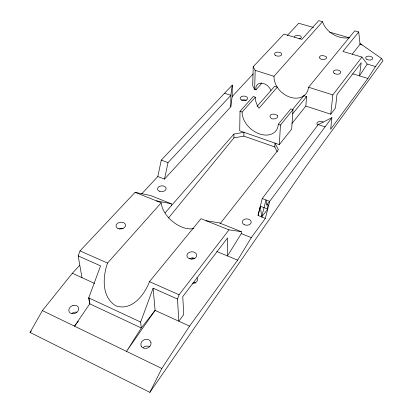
<?xml version="1.0" encoding="UTF-8"?>
<svg xmlns="http://www.w3.org/2000/svg" width="413" height="413" viewBox="0 0 413 413"><rect width="100%" height="100%" fill="white"/><g stroke="black" fill="none" stroke-linecap="round" stroke-linejoin="round"><path stroke-width="0.62" d="M157.823 176.532L164.498 179.113L230.79 106.771L230.852 95.31L232.271 85.093L161.276 160.105L157.823 176.532L141.695 193.883M230.79 106.771L232.194 96.487L232.271 85.093M168.437 218.095L233.887 137.896L233.918 134.08L243.938 132.294L243.866 136.109L274.774 146.945L277.309 151.886M240.01 111.314L239.721 130.823L279.338 144.638L291.681 129.057L293.008 109.595L290.876 108.893L278.274 124.282A20.361 14.45 40.6 0 1 259.627 133.967A20.361 14.45 40.6 0 1 242.106 112.021L240.01 111.314L253.272 96.503L255.332 97.179L255.802 101.469L257.418 105.836L258.972 108.268L277.324 87.164L274.645 86.302L257.056 106.389M241.306 231.652L228.993 229.876L179.077 294.758L177.502 299.043L178.824 321.211L183.728 314.634L182.773 296.58L227.537 237.924L227.491 255.936L241.269 233.629L241.306 231.652L219.184 222.839L206.056 220.707M349.718 37.681C338.753 39.715 325.991 32.446 322.553 21.734L318.717 20.65L301.872 39.374L283.901 34.083L253.21 66.72L252.694 85.728L254.63 89.394L255.931 89.822L261.207 83.968A8.658 6.381 41.9 0 1 261.073 82.874M254.63 89.394L255.182 70.344L253.21 66.72M274.774 146.945L274.975 143.115L278.367 149.697L219.995 223.81M279.338 144.638L280.448 125.02L293.008 109.595M291.95 123.466L305.832 106.079L306.606 96.565L303.844 95.677L292.6 109.476M305.832 106.079L330.767 114.205L332.826 94.913L361.948 57.066L367.203 64.077L375.5 66.545L381.452 58.434L359.971 43.422M331.902 117.695L269.689 201.368L265.342 218.446L258.063 215.441L262.234 198.55L318.201 124.597L331.902 117.695L330.648 129.269L367.88 78.429L375.5 66.545M164.498 179.113L168.008 162.645L230.852 95.31L224.584 93.224M352.263 54.16L360.059 44.299L358.716 31.977L354.752 30.856L308.594 87.246L307.659 91.123L305.61 94.319L302.595 96.637A19.21 14.47 40.7 0 1 278.372 88.841L275.848 84.789L274.335 80.509L273.948 76.286L322.553 21.734M260.34 206.232L261.692 216.939L267.758 209.066L260.34 206.232L258.063 215.441M261.692 216.939L265.957 199.954L267.758 209.066M193.857 228.482A23.293 13.939 40.4 0 1 173.212 221.977A23.293 13.939 40.4 0 1 161.23 202.788L107.525 263.071C102.651 277.009 101.469 297.174 115.867 305.868C131.783 311.34 144.591 294.877 149.47 281.645L201.002 218.689L228.993 229.876M153.12 288.186L155.092 310.38L126.512 351.391L141.292 327.989L140.647 322.063L153.12 288.186L177.502 299.043M81.96 277.644L78.171 255.884L80.019 250.887L135.077 192.334L150.595 195.53L171.219 203.743L171.338 205.715M381.452 58.434L382.965 60.711L305.46 167.064L149.888 392.35L30.035 332.434L42.394 310.617L74.521 326.182L89.755 303.829L88.743 297.881L100.571 265.874L78.171 255.884M149.888 392.35L161.824 368.499L189.557 326.11L237.64 260.128L251.295 237.63L265.342 218.446M367.203 64.077L359.486 75.878L361.199 62.781L336.977 94.52L335.49 107.896L330.767 114.205M76.446 323.642L74.521 326.182L161.824 368.499M77.216 322.63L78.372 321.108M191.802 259.297L192.995 257.779M42.394 310.617L72.347 273.256L79.75 265.244M358.716 31.977L342.935 51.465L361.948 57.066M292.6 113.859L306.606 96.565M30.035 332.434L31.3 330.968M165.061 212.901L233.918 134.08M242.106 112.021L255.332 97.179M232.194 96.487L253.184 73.901M287.278 35.518L298.707 23.257L313.544 27.516M233.887 137.896L243.866 136.109M156.403 200.857L171.219 203.743M329.615 32.131L349.398 37.815M360.059 44.299L362.051 44.872M352.785 73.844L367.88 78.429M255.182 70.344L273.948 76.286M308.594 87.246L332.826 94.913M318.201 124.597L325.072 126.879M278.274 124.282L280.448 125.02M161.276 160.105L168.008 162.645M262.234 198.55L269.689 201.368L266.86 204.512L268.713 205.23M241.269 233.629L251.295 237.63M135.077 192.334L161.23 202.788M216.804 251.527L237.64 260.128M80.019 250.887L107.525 263.071M149.47 281.645L179.077 294.758M189.557 326.11L155.092 310.38L141.292 327.989L89.755 303.829M72.347 273.256L94.613 283.426M88.743 297.881L140.647 322.063M150.941 342.413L150.492 341.35A5.162 4.398 -21.2 0 0 147.524 339.403L146.217 339.321A5.25 4.476 -21.2 0 0 140.947 345.299L141.375 346.378M88.867 297.943L89.879 303.885M294.536 37.144A3.392 1.817 3.2 0 1 297.35 35.317A3.392 1.817 3.2 0 1 301.191 36.809A3.392 1.817 3.2 0 1 299.058 38.899M241.796 100.163A3.722 2.235 1.1 0 1 246.303 100.416M317.633 125.056A3.893 2.39 5.2 0 1 318.118 121.938A3.893 2.39 5.2 0 1 323.224 122.103M196.939 277.794A4.775 3.65 -3.7 0 1 196.872 281.454A4.775 3.65 -3.7 0 1 192.701 283.344M255.931 89.822A8.74 6.381 41.9 0 1 261.527 83.158A8.74 6.381 41.9 0 1 270.907 90.468M193.114 282.58A4.739 3.774 -6.5 0 1 195.457 283.013M72.007 313.379A5.039 3.903 -19 0 1 76.87 312.197M143.259 347.467A5.137 4.285 -15.4 0 1 149.408 346.595M150.905 342.423A5.219 4.445 -21.2 0 1 147.642 347.978A5.219 4.445 -21.2 0 1 141.344 346.393M119.507 228.859A4.755 3.356 -8.2 0 1 123.11 228.482M189.706 258.497A4.879 3.65 -3.4 0 1 194.564 258.43M241.429 99.951A3.738 2.23 1.1 0 0 247.563 98.8A3.738 2.23 1.1 0 0 242.72 96.183A3.738 2.23 1.1 0 0 241.429 99.951M366.77 59.307A3.536 1.931 6.3 0 0 372.619 58.816A3.536 1.931 6.3 0 0 368.215 56.158A3.536 1.931 6.3 0 0 366.77 59.307M319.791 58.016A3.578 2.106 13.1 0 0 321.629 59.477A3.588 1.822 -3.7 0 0 324.36 59.389A3.521 1.786 -3.7 0 0 326.378 56.958A3.588 1.822 -3.7 0 0 324.489 56.054A3.578 2.106 13.1 0 0 321.825 55.595A3.51 2.07 13.1 0 0 319.791 58.016M277.521 115.785A3.934 2.215 -5.6 0 0 275.559 114.644A3.929 2.561 11.6 0 0 272.621 114.143A3.862 2.514 11.6 0 0 270.159 117.075A3.929 2.561 11.6 0 0 272.09 118.799A3.929 2.215 -5.6 0 0 275.073 118.732A3.862 2.179 -5.6 0 0 277.521 115.785M159.284 191.188A4.3 2.906 -4.4 0 0 166.093 188.875A4.3 2.906 -4.4 0 0 160.099 186.139A4.3 2.906 -4.4 0 0 159.284 191.188M244.14 224.605A4.466 3.185 1.5 0 0 251.197 222.442A4.466 3.185 1.5 0 0 244.935 219.133A4.466 3.185 1.5 0 0 244.14 224.605M73.049 305.481A5.152 4.089 -23.9 0 0 68.873 310.855A5.064 4.022 -23.9 0 0 74.495 313.544A5.152 4.089 -23.9 0 0 78.651 308.139A5.064 4.022 -23.9 0 0 73.049 305.481M118.077 228.554A4.791 3.356 -8 0 0 125.526 225.513A4.791 3.356 -8 0 0 118.727 222.69A4.791 3.356 -8 0 0 118.077 228.554M334.664 73.628A3.774 2.127 5.2 0 0 340.71 72.616A3.774 2.127 5.2 0 0 335.573 70.019A3.774 2.127 5.2 0 0 334.664 73.628M189.304 258.636A4.915 3.645 -3.3 0 0 196.727 255.353A4.915 3.645 -3.3 0 0 189.412 252.312A4.915 3.645 -3.3 0 0 189.304 258.636M275.734 55.59A3.65 2.024 2.5 0 0 281.712 54.64A3.65 2.024 2.5 0 0 276.953 52.188A3.65 2.024 2.5 0 0 275.734 55.59"/></g></svg>
